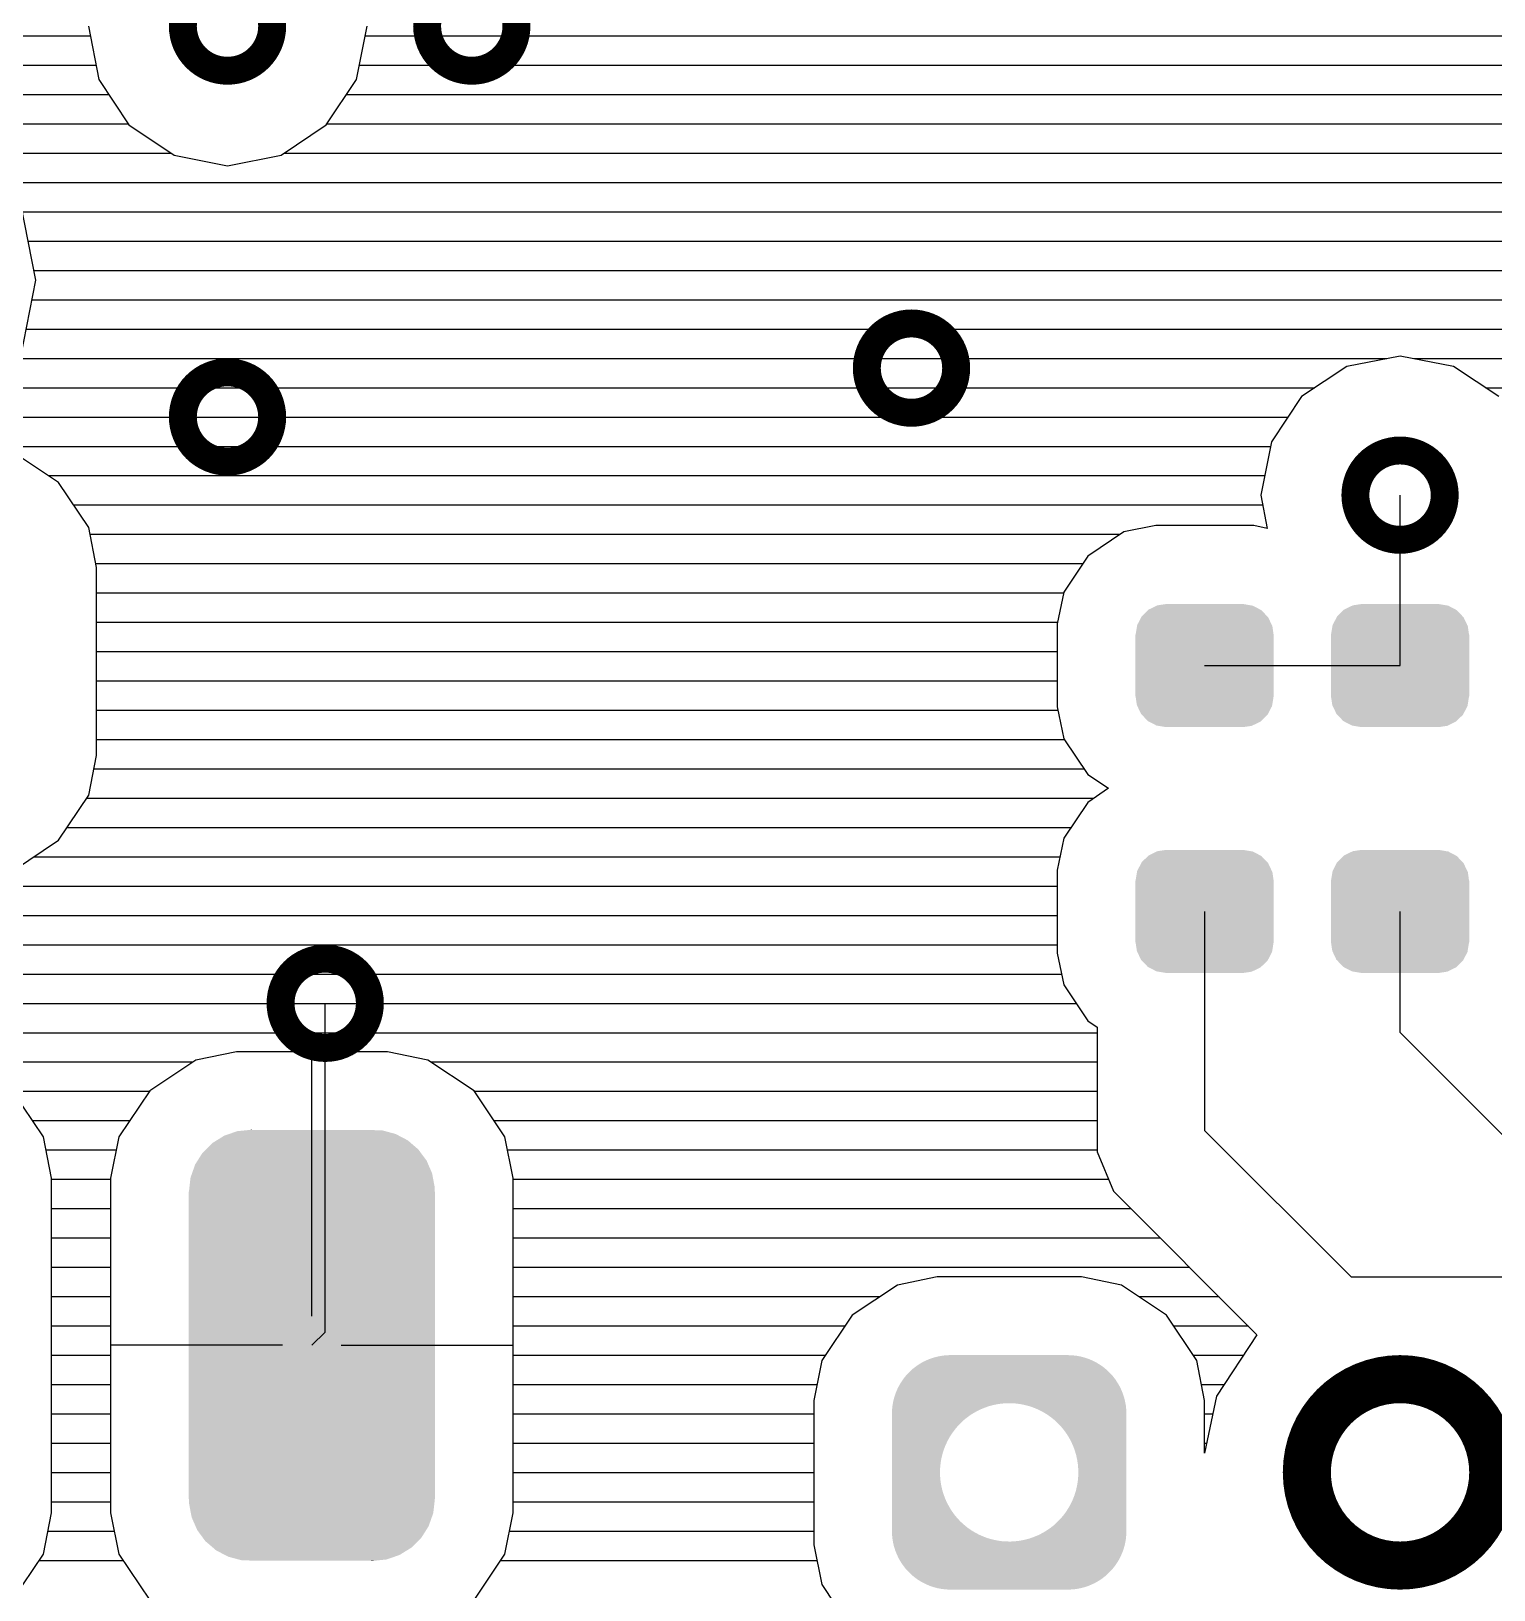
# Model space of a CAD drawing. Extents: x 295 to 953, y 10 to 290.
# Drawn here: x 762.37 to 781.38, y 96.03 to 116.29 of the extents above; entities that cross this region are included whole.
import ezdxf

# ---------------------------------------------------------------- set-up
doc = ezdxf.new("R2010")
doc.units = 0
doc.header["$LTSCALE"] = 5
doc.header["$MEASUREMENT"] = 0
doc.layers.get('0').update_dxf_attribs({"linetype": 'CONTINUOUS', "lineweight": 25})

msp = doc.modelspace()

# ---------------------------------------------------------------- linework, layer by layer
for p, q in [((763.109, 116.355), (763.246, 115.659)), ((766.594, 115.659), (766.731, 116.355)), ((763.134, 116.223), (742.575, 116.223)), ((784.851, 116.223), (766.705, 116.223)), ((763.21, 115.842), (742.499, 115.842)), ((785.08, 115.842), (766.629, 115.842)), ((763.246, 115.659), (763.637, 115.07)), ((766.202, 115.07), (766.594, 115.659)), ((763.373, 115.461), (760.726, 115.461)), ((785.501, 115.461), (766.467, 115.461)), ((763.632, 115.08), (761.371, 115.08)), ((763.637, 115.07), (764.226, 114.679)), ((765.613, 114.679), (766.202, 115.07)), ((785.938, 115.08), (766.207, 115.08)), ((764.191, 114.699), (761.793, 114.699)), ((764.226, 114.679), (764.917, 114.541)), ((764.917, 114.541), (765.613, 114.679)), ((785.887, 114.699), (765.649, 114.699)), ((785.887, 114.318), (762.047, 114.318)), ((762.428, 113.053), (762.23, 114.044)), ((784.048, 113.937), (762.25, 113.937)), ((783.114, 113.556), (762.326, 113.556)), ((762.23, 112.057), (762.428, 113.053)), ((782.763, 113.175), (762.403, 113.175)), ((782.54, 112.794), (762.377, 112.794)), ((782.463, 112.413), (762.301, 112.413)), ((779.984, 112.032), (762.215, 112.032)), ((780.157, 112.067), (779.466, 111.93)), ((780.853, 111.93), (780.157, 112.067)), ((782.438, 112.032), (780.335, 112.032)), ((779.466, 111.93), (778.877, 111.539)), ((781.442, 111.539), (780.853, 111.93)), ((779.05, 111.651), (761.961, 111.651)), ((782.514, 111.651), (781.27, 111.651)), ((778.877, 111.539), (778.486, 110.95)), ((778.699, 111.27), (761.707, 111.27)), ((778.476, 110.889), (761.732, 110.889)), ((762.723, 110.422), (762.138, 110.813)), ((778.486, 110.95), (778.349, 110.259)), ((778.399, 110.508), (762.59, 110.508)), ((763.114, 109.837), (762.723, 110.422)), ((778.349, 110.259), (778.43, 109.827)), ((780.157, 108.044), (780.157, 110.259)), ((778.374, 110.127), (762.916, 110.127)), ((763.215, 109.319), (763.114, 109.837)), ((776.982, 109.863), (776.566, 109.781)), ((778.257, 109.863), (776.982, 109.863)), ((778.43, 109.827), (778.257, 109.863)), ((776.52, 109.746), (763.129, 109.746)), ((776.566, 109.781), (776.098, 109.467)), ((776.098, 109.467), (775.788, 108.999)), ((776.032, 109.365), (763.205, 109.365)), ((763.215, 106.876), (763.215, 109.319)), ((775.783, 108.984), (763.215, 108.984)), ((775.788, 108.999), (775.702, 108.588)), ((775.707, 108.603), (763.215, 108.603)), ((775.702, 108.588), (775.702, 107.506)), ((775.702, 108.222), (763.215, 108.222)), ((777.617, 108.044), (780.157, 108.044)), ((775.702, 107.841), (763.215, 107.841)), ((775.712, 107.46), (763.215, 107.46)), ((775.702, 107.506), (775.788, 107.094)), ((775.793, 107.079), (763.215, 107.079)), ((775.788, 107.094), (776.098, 106.627)), ((763.114, 106.358), (763.215, 106.876)), ((776.047, 106.698), (763.18, 106.698)), ((776.098, 106.627), (776.367, 106.449)), ((762.723, 105.773), (763.114, 106.358)), ((776.367, 106.449), (776.098, 106.266)), ((776.174, 106.317), (763.088, 106.317)), ((776.098, 106.266), (775.788, 105.799)), ((762.138, 105.382), (762.723, 105.773)), ((775.88, 105.936), (762.834, 105.936)), ((775.788, 105.799), (775.702, 105.387)), ((775.738, 105.555), (762.397, 105.555)), ((775.702, 105.387), (775.702, 104.305)), ((775.702, 105.174), (717.419, 105.174)), ((775.702, 104.793), (717.419, 104.793)), ((777.617, 104.849), (777.617, 102.004)), ((780.157, 103.274), (780.157, 104.849)), ((775.702, 104.412), (717.419, 104.412)), ((775.702, 104.305), (775.788, 103.894)), ((775.758, 104.031), (717.419, 104.031)), ((775.788, 103.894), (776.098, 103.426)), ((775.946, 103.65), (717.419, 103.65)), ((766.187, 99.383), (766.187, 103.655)), ((776.098, 103.426), (776.22, 103.345)), ((776.22, 103.345), (776.22, 102.278)), ((776.22, 103.269), (717.419, 103.269)), ((782.062, 101.369), (780.157, 103.274)), ((764.506, 102.918), (763.906, 102.517)), ((765.034, 103.025), (764.506, 102.918)), ((766.995, 103.025), (765.034, 103.025)), ((766.014, 99.591), (766.014, 103.025)), ((767.523, 102.918), (766.995, 103.025)), ((768.123, 102.517), (767.523, 102.918)), ((764.465, 102.888), (761.564, 102.888)), ((776.22, 102.888), (767.564, 102.888)), ((762.524, 101.918), (762.123, 102.517)), ((763.901, 102.507), (762.128, 102.507)), ((763.906, 102.517), (763.505, 101.918)), ((768.524, 101.918), (768.123, 102.517)), ((776.22, 102.507), (768.128, 102.507)), ((763.647, 102.126), (762.382, 102.126)), ((776.22, 102.126), (768.382, 102.126)), ((776.22, 102.278), (776.22, 101.725)), ((762.631, 101.384), (762.524, 101.918)), ((763.505, 101.918), (763.398, 101.384)), ((768.631, 101.384), (768.524, 101.918)), ((777.617, 102.004), (779.522, 100.099)), ((763.469, 101.745), (762.56, 101.745)), ((776.22, 101.745), (768.559, 101.745)), ((776.22, 101.725), (776.433, 101.212)), ((762.631, 97.031), (762.631, 101.384)), ((763.398, 101.364), (762.631, 101.364)), ((763.398, 101.384), (763.398, 97.031)), ((768.631, 97.031), (768.631, 101.384)), ((776.373, 101.364), (768.631, 101.364)), ((776.433, 101.212), (778.298, 99.347)), ((763.398, 100.983), (762.631, 100.983)), ((776.662, 100.983), (768.631, 100.983)), ((763.398, 100.602), (762.631, 100.602)), ((777.043, 100.602), (768.631, 100.602)), ((763.398, 100.221), (762.631, 100.221)), ((777.424, 100.221), (768.631, 100.221)), ((774.142, 100.099), (773.624, 99.992)), ((776.017, 100.099), (774.142, 100.099)), ((776.535, 99.992), (776.017, 100.099)), ((779.522, 100.099), (787.777, 100.099)), ((773.624, 99.992), (773.035, 99.601)), ((777.124, 99.601), (776.535, 99.992)), ((763.398, 99.84), (762.631, 99.84)), ((773.396, 99.84), (768.631, 99.84)), ((777.805, 99.84), (776.764, 99.84)), ((773.035, 99.601), (772.644, 99.012)), ((777.516, 99.012), (777.124, 99.601)), ((763.398, 99.459), (762.631, 99.459)), ((766.014, 99.21), (766.187, 99.383)), ((772.944, 99.459), (768.631, 99.459)), ((778.186, 99.459), (777.216, 99.459)), ((778.298, 99.347), (777.77, 98.55)), ((763.398, 99.078), (762.631, 99.078)), ((765.633, 99.21), (763.398, 99.21)), ((766.395, 99.21), (768.631, 99.21)), ((772.69, 99.078), (768.631, 99.078)), ((778.125, 99.078), (777.47, 99.078)), ((772.644, 99.012), (772.537, 98.494)), ((777.617, 98.494), (777.516, 99.012)), ((763.398, 98.697), (762.631, 98.697)), ((772.583, 98.697), (768.631, 98.697)), ((777.866, 98.697), (777.576, 98.697)), ((772.537, 98.494), (772.537, 96.619)), ((777.77, 98.55), (777.617, 97.808)), ((777.617, 97.808), (777.617, 98.494)), ((763.398, 98.316), (762.631, 98.316)), ((772.537, 98.316), (768.631, 98.316)), ((777.724, 98.316), (777.617, 98.316)), ((763.398, 97.935), (762.631, 97.935)), ((772.537, 97.935), (768.631, 97.935)), ((777.648, 97.935), (777.617, 97.935)), ((763.398, 97.554), (762.631, 97.554)), ((772.537, 97.554), (768.631, 97.554)), ((762.524, 96.497), (762.631, 97.031)), ((763.398, 97.173), (762.631, 97.173)), ((763.398, 97.031), (763.505, 96.497)), ((768.524, 96.497), (768.631, 97.031)), ((772.537, 97.173), (768.631, 97.173)), ((763.444, 96.792), (762.585, 96.792)), ((772.537, 96.792), (768.585, 96.792)), ((762.123, 95.898), (762.524, 96.497)), ((763.505, 96.497), (763.906, 95.898)), ((768.123, 95.898), (768.524, 96.497)), ((772.537, 96.619), (772.644, 96.101)), ((763.561, 96.411), (762.469, 96.411)), ((772.583, 96.411), (768.468, 96.411)), ((772.644, 96.101), (773.035, 95.512))]:
    msp.add_line(p, q)
for points, const_width in [([(765.498, 116.355, -1), (764.337, 116.355, -1)], 0.363), ([(768.673, 116.355, -1), (767.512, 116.355, -1)], 0.363), ([(774.388, 111.91, -1), (773.227, 111.91, -1)], 0.363), ([(765.498, 111.275, -1), (764.337, 111.275, -1)], 0.363), ([(780.738, 110.259, -1), (779.577, 110.259, -1)], 0.363), ([(766.768, 103.655, -1), (765.607, 103.655, -1)], 0.363), ([(781.369, 97.559, -1), (778.946, 97.559, -1)], 0.625)]:
    msp.add_lwpolyline(points, format="xyb", close=True, dxfattribs=dict(const_width=const_width))
for points in [[(778.34, 108.772), (778.243, 108.823), (776.89, 108.772), (776.996, 108.823)], [(778.243, 108.823), (778.218, 108.827), (776.996, 108.823), (777.004, 108.827)], [(778.218, 108.827), (778.117, 108.844), (777.004, 108.827), (777.117, 108.844)], [(780.88, 108.772), (780.783, 108.823), (779.43, 108.772), (779.536, 108.823)], [(780.783, 108.823), (780.758, 108.827), (779.536, 108.823), (779.544, 108.827)], [(780.758, 108.827), (780.657, 108.844), (779.544, 108.827), (779.657, 108.844)], [(778.491, 108.571), (778.443, 108.672), (776.741, 108.571), (776.794, 108.672)], [(778.443, 108.672), (778.432, 108.683), (776.794, 108.672), (776.799, 108.683)], [(778.432, 108.683), (778.355, 108.764), (776.799, 108.683), (776.882, 108.764)], [(778.355, 108.764), (778.34, 108.772), (776.882, 108.764), (776.89, 108.772)], [(781.031, 108.571), (780.983, 108.672), (779.281, 108.571), (779.334, 108.672)], [(780.983, 108.672), (780.972, 108.683), (779.334, 108.672), (779.339, 108.683)], [(780.972, 108.683), (780.895, 108.764), (779.339, 108.683), (779.422, 108.764)], [(780.895, 108.764), (780.88, 108.772), (779.422, 108.764), (779.43, 108.772)], [(778.516, 107.643), (778.516, 108.445), (776.718, 107.643), (776.718, 108.445)], [(778.514, 108.445), (778.498, 108.558), (776.72, 108.445), (776.739, 108.558)], [(778.498, 108.558), (778.491, 108.571), (776.739, 108.558), (776.741, 108.571)], [(781.056, 107.643), (781.056, 108.445), (779.258, 107.643), (779.258, 108.445)], [(781.054, 108.445), (781.038, 108.558), (779.26, 108.445), (779.279, 108.558)], [(781.038, 108.558), (781.031, 108.571), (779.279, 108.558), (779.281, 108.571)], [(778.496, 107.53), (778.514, 107.643), (776.737, 107.53), (776.72, 107.643)], [(781.036, 107.53), (781.054, 107.643), (779.277, 107.53), (779.26, 107.643)], [(778.494, 107.518), (778.496, 107.53), (776.743, 107.518), (776.737, 107.53)], [(778.441, 107.416), (778.494, 107.518), (776.791, 107.416), (776.743, 107.518)], [(778.435, 107.405), (778.441, 107.416), (776.802, 107.405), (776.791, 107.416)], [(778.352, 107.324), (778.435, 107.405), (776.879, 107.324), (776.802, 107.405)], [(781.034, 107.518), (781.036, 107.53), (779.283, 107.518), (779.277, 107.53)], [(780.981, 107.416), (781.034, 107.518), (779.331, 107.416), (779.283, 107.518)], [(780.975, 107.405), (780.981, 107.416), (779.342, 107.405), (779.331, 107.416)], [(780.892, 107.324), (780.975, 107.405), (779.419, 107.324), (779.342, 107.405)], [(778.344, 107.316), (778.352, 107.324), (776.894, 107.316), (776.879, 107.324)], [(778.238, 107.265), (778.344, 107.316), (776.992, 107.265), (776.894, 107.316)], [(778.23, 107.261), (778.238, 107.265), (777.016, 107.261), (776.992, 107.265)], [(778.117, 107.244), (778.23, 107.261), (777.117, 107.244), (777.016, 107.261)], [(780.884, 107.316), (780.892, 107.324), (779.434, 107.316), (779.419, 107.324)], [(780.778, 107.265), (780.884, 107.316), (779.532, 107.265), (779.434, 107.316)], [(780.77, 107.261), (780.778, 107.265), (779.556, 107.261), (779.532, 107.265)], [(780.657, 107.244), (780.77, 107.261), (779.657, 107.244), (779.556, 107.261)], [(778.432, 105.488), (778.355, 105.569), (776.799, 105.488), (776.882, 105.569)], [(778.355, 105.569), (778.34, 105.577), (776.882, 105.569), (776.89, 105.577)], [(778.34, 105.577), (778.243, 105.628), (776.89, 105.577), (776.996, 105.628)], [(778.243, 105.628), (778.218, 105.632), (776.996, 105.628), (777.004, 105.632)], [(778.218, 105.632), (778.117, 105.649), (777.004, 105.632), (777.117, 105.649)], [(780.972, 105.488), (780.895, 105.569), (779.339, 105.488), (779.422, 105.569)], [(780.895, 105.569), (780.88, 105.577), (779.422, 105.569), (779.43, 105.577)], [(780.88, 105.577), (780.783, 105.628), (779.43, 105.577), (779.536, 105.628)], [(780.783, 105.628), (780.758, 105.632), (779.536, 105.628), (779.544, 105.632)], [(780.758, 105.632), (780.657, 105.649), (779.544, 105.632), (779.657, 105.649)], [(778.514, 105.25), (778.498, 105.363), (776.72, 105.25), (776.739, 105.363)], [(778.498, 105.363), (778.491, 105.375), (776.739, 105.363), (776.741, 105.375)], [(778.491, 105.375), (778.443, 105.477), (776.741, 105.375), (776.794, 105.477)], [(778.443, 105.477), (778.432, 105.488), (776.794, 105.477), (776.799, 105.488)], [(781.054, 105.25), (781.038, 105.363), (779.26, 105.25), (779.279, 105.363)], [(781.038, 105.363), (781.031, 105.375), (779.279, 105.363), (779.281, 105.375)], [(781.031, 105.375), (780.983, 105.477), (779.281, 105.375), (779.334, 105.477)], [(780.983, 105.477), (780.972, 105.488), (779.334, 105.477), (779.339, 105.488)], [(778.516, 104.447), (778.516, 105.25), (776.718, 104.447), (776.718, 105.25)], [(781.056, 104.447), (781.056, 105.25), (779.258, 104.447), (779.258, 105.25)], [(778.496, 104.335), (778.514, 104.447), (776.737, 104.335), (776.72, 104.447)], [(778.494, 104.322), (778.496, 104.335), (776.743, 104.322), (776.737, 104.335)], [(778.441, 104.22), (778.494, 104.322), (776.791, 104.22), (776.743, 104.322)], [(781.036, 104.335), (781.054, 104.447), (779.277, 104.335), (779.26, 104.447)], [(781.034, 104.322), (781.036, 104.335), (779.283, 104.322), (779.277, 104.335)], [(780.981, 104.22), (781.034, 104.322), (779.331, 104.22), (779.283, 104.322)], [(778.435, 104.21), (778.441, 104.22), (776.802, 104.21), (776.791, 104.22)], [(778.352, 104.129), (778.435, 104.21), (776.879, 104.129), (776.802, 104.21)], [(778.344, 104.121), (778.352, 104.129), (776.894, 104.121), (776.879, 104.129)], [(778.238, 104.07), (778.344, 104.121), (776.992, 104.07), (776.894, 104.121)], [(780.975, 104.21), (780.981, 104.22), (779.342, 104.21), (779.331, 104.22)], [(780.892, 104.129), (780.975, 104.21), (779.419, 104.129), (779.342, 104.21)], [(780.884, 104.121), (780.892, 104.129), (779.434, 104.121), (779.419, 104.129)], [(780.778, 104.07), (780.884, 104.121), (779.532, 104.07), (779.434, 104.121)], [(778.23, 104.066), (778.238, 104.07), (777.016, 104.066), (776.992, 104.07)], [(778.117, 104.049), (778.23, 104.066), (777.117, 104.049), (777.016, 104.066)], [(780.77, 104.066), (780.778, 104.07), (779.556, 104.066), (779.532, 104.07)], [(780.657, 104.049), (780.77, 104.066), (779.657, 104.049), (779.556, 104.066)], [(767.262, 101.873), (767.146, 101.934), (764.776, 101.873), (764.874, 101.934)], [(767.146, 101.934), (767.102, 101.957), (764.874, 101.934), (764.94, 101.957)], [(767.102, 101.957), (766.968, 101.993), (764.94, 101.957), (765.044, 101.993)], [(766.968, 101.993), (766.928, 102.003), (765.044, 101.993), (765.144, 102.003)], [(766.928, 102.003), (766.748, 102.009), (765.144, 102.003), (765.2, 102.009)], [(765.279, 102.009), (765.223, 102.011), (765.2, 102.009), (765.223, 102.011)], [(767.505, 101.611), (767.43, 101.712), (764.529, 101.611), (764.593, 101.712)], [(767.43, 101.712), (767.398, 101.756), (764.593, 101.712), (764.637, 101.756)], [(767.398, 101.756), (767.301, 101.839), (764.637, 101.756), (764.721, 101.839)], [(767.301, 101.839), (767.262, 101.873), (764.721, 101.839), (764.776, 101.873)], [(767.577, 101.446), (767.527, 101.56), (764.457, 101.446), (764.497, 101.56)], [(767.527, 101.56), (767.505, 101.611), (764.497, 101.56), (764.529, 101.611)], [(767.61, 101.269), (767.587, 101.39), (764.423, 101.269), (764.437, 101.39)], [(767.587, 101.39), (767.577, 101.446), (764.437, 101.39), (764.457, 101.446)], [(767.615, 97.211), (767.615, 101.209), (764.414, 97.211), (764.414, 101.209)], [(767.612, 101.212), (767.61, 101.269), (764.417, 101.212), (764.423, 101.269)], [(767.612, 101.209), (767.612, 101.212), (764.417, 101.209), (764.417, 101.212)], [(776.059, 99.051), (776.03, 99.058), (774.097, 99.051), (774.122, 99.058)], [(776.03, 99.058), (776.005, 99.065), (774.122, 99.058), (774.152, 99.065)], [(776.005, 99.065), (775.975, 99.07), (774.152, 99.065), (774.176, 99.07)], [(775.975, 99.07), (775.95, 99.075), (774.176, 99.07), (774.208, 99.075)], [(775.95, 99.075), (775.918, 99.078), (774.208, 99.075), (774.231, 99.078)], [(775.918, 99.078), (775.895, 99.081), (774.231, 99.078), (774.266, 99.081)], [(775.895, 99.081), (775.854, 99.082), (774.266, 99.081), (774.287, 99.082)], [(775.854, 99.082), (775.839, 99.083), (774.287, 99.082), (774.315, 99.083)], [(776.388, 98.85), (776.367, 98.869), (773.767, 98.85), (773.786, 98.869)], [(776.367, 98.869), (776.347, 98.889), (773.786, 98.869), (773.808, 98.889)], [(776.347, 98.889), (776.326, 98.907), (773.808, 98.889), (773.827, 98.907)], [(776.326, 98.907), (776.305, 98.924), (773.827, 98.907), (773.85, 98.924)], [(776.305, 98.924), (776.282, 98.941), (773.85, 98.924), (773.872, 98.941)], [(776.282, 98.941), (776.259, 98.957), (773.872, 98.941), (773.896, 98.957)], [(776.259, 98.957), (776.235, 98.971), (773.896, 98.957), (773.918, 98.971)], [(776.235, 98.971), (776.212, 98.986), (773.918, 98.971), (773.943, 98.986)], [(776.212, 98.986), (776.187, 98.999), (773.943, 98.986), (773.966, 98.999)], [(776.187, 98.999), (776.162, 99.011), (773.966, 98.999), (773.993, 99.011)], [(776.162, 99.011), (776.136, 99.022), (773.993, 99.011), (774.017, 99.022)], [(776.136, 99.022), (776.111, 99.033), (774.017, 99.022), (774.044, 99.033)], [(776.111, 99.033), (776.084, 99.042), (774.044, 99.033), (774.069, 99.042)], [(776.084, 99.042), (776.059, 99.051), (774.069, 99.042), (774.097, 99.051)], [(776.529, 98.644), (776.517, 98.67), (773.625, 98.644), (773.638, 98.67)], [(776.517, 98.67), (776.503, 98.694), (773.638, 98.67), (773.651, 98.694)], [(776.503, 98.694), (776.489, 98.718), (773.651, 98.694), (773.665, 98.718)], [(776.489, 98.718), (776.474, 98.741), (773.665, 98.718), (773.68, 98.741)], [(776.474, 98.741), (776.459, 98.765), (773.68, 98.741), (773.696, 98.765)], [(776.459, 98.765), (776.442, 98.787), (773.696, 98.765), (773.712, 98.787)], [(776.442, 98.787), (776.425, 98.809), (773.712, 98.787), (773.73, 98.809)], [(776.425, 98.809), (776.406, 98.829), (773.73, 98.809), (773.747, 98.829)], [(776.406, 98.829), (776.388, 98.85), (773.747, 98.829), (773.767, 98.85)], [(774.876, 98.435), (774.935, 98.447), (773.562, 98.435), (773.564, 98.447)], [(774.935, 98.447), (774.995, 98.454), (773.564, 98.447), (773.565, 98.454)], [(774.995, 98.454), (775.055, 98.458), (773.565, 98.454), (773.566, 98.458)], [(776.588, 98.46), (776.582, 98.487), (773.566, 98.46), (773.571, 98.487)], [(776.589, 98.458), (776.588, 98.46), (773.566, 98.458), (773.566, 98.46)], [(776.582, 98.487), (776.576, 98.514), (773.571, 98.487), (773.579, 98.514)], [(776.576, 98.514), (776.568, 98.54), (773.579, 98.514), (773.585, 98.54)], [(776.568, 98.54), (776.56, 98.567), (773.585, 98.54), (773.595, 98.567)], [(776.56, 98.567), (776.55, 98.593), (773.595, 98.567), (773.603, 98.593)], [(776.55, 98.593), (776.54, 98.619), (773.603, 98.593), (773.614, 98.619)], [(776.54, 98.619), (776.529, 98.644), (773.614, 98.619), (773.625, 98.644)], [(776.589, 98.457), (776.589, 98.458), (775.116, 98.457), (775.055, 98.458)], [(776.589, 98.453), (776.589, 98.457), (775.176, 98.453), (775.116, 98.457)], [(776.591, 98.444), (776.589, 98.453), (775.236, 98.444), (775.176, 98.453)], [(774.6, 98.321), (774.65, 98.35), (773.553, 98.321), (773.554, 98.35)], [(774.598, 98.32), (774.6, 98.321), (773.553, 98.32), (773.553, 98.321)], [(774.548, 98.286), (774.598, 98.32), (773.553, 98.286), (773.553, 98.32)], [(774.5, 98.249), (774.548, 98.286), (773.553, 98.249), (773.553, 98.286)], [(774.455, 98.208), (774.5, 98.249), (773.553, 98.208), (773.553, 98.249)], [(774.65, 98.35), (774.703, 98.377), (773.554, 98.35), (773.555, 98.377)], [(774.704, 98.377), (774.76, 98.4), (773.555, 98.377), (773.558, 98.4)], [(774.76, 98.4), (774.817, 98.42), (773.558, 98.4), (773.56, 98.42)], [(774.817, 98.42), (774.863, 98.432), (773.56, 98.42), (773.561, 98.432)], [(774.863, 98.432), (774.876, 98.435), (773.561, 98.432), (773.562, 98.435)], [(776.593, 98.431), (776.591, 98.444), (775.295, 98.431), (775.236, 98.444)], [(776.595, 98.415), (776.593, 98.431), (775.353, 98.415), (775.295, 98.431)], [(776.596, 98.405), (776.595, 98.415), (775.381, 98.405), (775.353, 98.415)], [(776.597, 98.394), (776.596, 98.405), (775.41, 98.394), (775.381, 98.405)], [(776.599, 98.37), (776.597, 98.394), (775.465, 98.37), (775.41, 98.394)], [(776.601, 98.349), (776.599, 98.37), (775.505, 98.349), (775.465, 98.37)], [(776.601, 98.342), (776.601, 98.349), (775.519, 98.342), (775.505, 98.349)], [(776.601, 98.321), (776.601, 98.342), (775.554, 98.321), (775.519, 98.342)], [(776.601, 98.311), (776.601, 98.321), (775.57, 98.311), (775.554, 98.321)], [(776.601, 98.276), (776.601, 98.311), (775.62, 98.276), (775.57, 98.311)], [(776.601, 98.238), (776.601, 98.276), (775.667, 98.238), (775.62, 98.276)], [(774.413, 98.165), (774.455, 98.208), (773.553, 98.165), (773.553, 98.208)], [(774.374, 98.119), (774.413, 98.165), (773.553, 98.119), (773.553, 98.165)], [(774.338, 98.07), (774.374, 98.119), (773.553, 98.07), (773.553, 98.119)], [(774.305, 98.02), (774.338, 98.07), (773.553, 98.02), (773.553, 98.07)], [(776.601, 98.197), (776.601, 98.238), (775.711, 98.197), (775.667, 98.238)], [(776.601, 98.153), (776.601, 98.197), (775.752, 98.153), (775.711, 98.197)], [(776.601, 98.106), (776.601, 98.153), (775.791, 98.106), (775.752, 98.153)], [(776.601, 98.057), (776.601, 98.106), (775.826, 98.057), (775.791, 98.106)], [(776.601, 98.005), (776.601, 98.057), (775.858, 98.005), (775.826, 98.057)], [(774.276, 97.967), (774.305, 98.02), (773.553, 97.967), (773.553, 98.02)], [(774.25, 97.912), (774.276, 97.967), (773.553, 97.912), (773.553, 97.967)], [(774.228, 97.856), (774.25, 97.912), (773.553, 97.856), (773.553, 97.912)], [(774.21, 97.798), (774.228, 97.856), (773.553, 97.798), (773.553, 97.856)], [(776.601, 97.952), (776.601, 98.005), (775.886, 97.952), (775.858, 98.005)], [(776.601, 97.897), (776.601, 97.952), (775.91, 97.897), (775.886, 97.952)], [(776.601, 97.84), (776.601, 97.897), (775.931, 97.84), (775.91, 97.897)], [(776.601, 97.782), (776.601, 97.84), (775.948, 97.782), (775.931, 97.84)], [(774.196, 97.739), (774.21, 97.798), (773.553, 97.739), (773.553, 97.798)], [(774.186, 97.68), (774.196, 97.739), (773.553, 97.68), (773.553, 97.739)], [(774.18, 97.619), (774.186, 97.68), (773.553, 97.619), (773.553, 97.68)], [(776.601, 97.723), (776.601, 97.782), (775.961, 97.723), (775.948, 97.782)], [(776.601, 97.663), (776.601, 97.723), (775.97, 97.663), (775.961, 97.723)], [(776.601, 97.603), (776.601, 97.663), (775.975, 97.603), (775.97, 97.663)], [(774.178, 97.559), (774.18, 97.619), (773.553, 97.559), (773.553, 97.619)], [(774.179, 97.515), (774.178, 97.559), (773.553, 97.515), (773.553, 97.559)], [(774.184, 97.455), (774.179, 97.515), (773.553, 97.455), (773.553, 97.515)], [(774.193, 97.395), (774.184, 97.455), (773.553, 97.395), (773.553, 97.455)], [(776.601, 97.379), (776.601, 97.438), (775.958, 97.379), (775.968, 97.438)], [(776.601, 97.438), (776.601, 97.499), (775.968, 97.438), (775.974, 97.499)], [(776.601, 97.499), (776.601, 97.559), (775.974, 97.499), (775.976, 97.559)], [(776.601, 97.559), (776.601, 97.603), (775.976, 97.559), (775.975, 97.603)], [(774.206, 97.336), (774.193, 97.395), (773.553, 97.336), (773.553, 97.395)], [(774.223, 97.278), (774.206, 97.336), (773.553, 97.278), (773.553, 97.336)], [(774.244, 97.221), (774.223, 97.278), (773.553, 97.221), (773.553, 97.278)], [(776.601, 97.206), (776.601, 97.262), (775.904, 97.206), (775.926, 97.262)], [(776.601, 97.262), (776.601, 97.32), (775.926, 97.262), (775.944, 97.32)], [(776.601, 97.32), (776.601, 97.379), (775.944, 97.32), (775.958, 97.379)], [(767.612, 97.208), (767.612, 97.211), (764.417, 97.208), (764.417, 97.211)], [(767.606, 97.151), (767.612, 97.208), (764.419, 97.151), (764.417, 97.208)], [(767.592, 97.03), (767.606, 97.151), (764.441, 97.03), (764.419, 97.151)], [(767.572, 96.974), (767.592, 97.03), (764.452, 96.974), (764.441, 97.03)], [(774.268, 97.166), (774.244, 97.221), (773.553, 97.166), (773.553, 97.221)], [(774.297, 97.113), (774.268, 97.166), (773.553, 97.113), (773.553, 97.166)], [(774.328, 97.061), (774.297, 97.113), (773.553, 97.061), (773.553, 97.113)], [(774.363, 97.012), (774.328, 97.061), (773.553, 97.012), (773.553, 97.061)], [(776.601, 96.999), (776.601, 97.048), (775.781, 96.999), (775.817, 97.048)], [(776.601, 97.048), (776.601, 97.098), (775.817, 97.048), (775.849, 97.098)], [(776.601, 97.098), (776.601, 97.151), (775.849, 97.098), (775.879, 97.151)], [(776.601, 97.151), (776.601, 97.206), (775.879, 97.151), (775.904, 97.206)], [(767.532, 96.86), (767.572, 96.974), (764.502, 96.86), (764.452, 96.974)], [(767.5, 96.809), (767.532, 96.86), (764.524, 96.809), (764.502, 96.86)], [(774.402, 96.965), (774.363, 97.012), (773.553, 96.965), (773.553, 97.012)], [(774.443, 96.921), (774.402, 96.965), (773.553, 96.921), (773.553, 96.965)], [(774.488, 96.88), (774.443, 96.921), (773.553, 96.88), (773.553, 96.921)], [(774.534, 96.842), (774.488, 96.88), (773.553, 96.842), (773.553, 96.88)], [(774.584, 96.807), (774.534, 96.842), (773.553, 96.807), (773.553, 96.842)], [(776.601, 96.798), (776.601, 96.832), (775.556, 96.798), (775.607, 96.832)], [(776.601, 96.832), (776.601, 96.869), (775.607, 96.832), (775.654, 96.869)], [(776.601, 96.869), (776.601, 96.91), (775.654, 96.869), (775.699, 96.91)], [(776.601, 96.91), (776.601, 96.953), (775.699, 96.91), (775.741, 96.953)], [(776.601, 96.953), (776.601, 96.999), (775.741, 96.953), (775.781, 96.999)], [(767.436, 96.708), (767.5, 96.809), (764.598, 96.708), (764.524, 96.809)], [(767.392, 96.664), (767.436, 96.708), (764.631, 96.664), (764.598, 96.708)], [(767.308, 96.581), (767.392, 96.664), (764.728, 96.581), (764.631, 96.664)], [(774.601, 96.797), (774.584, 96.807), (773.553, 96.797), (773.553, 96.807)], [(774.635, 96.776), (774.601, 96.797), (773.554, 96.776), (773.553, 96.797)], [(774.649, 96.769), (774.635, 96.776), (773.554, 96.769), (773.554, 96.776)], [(774.689, 96.748), (774.649, 96.769), (773.555, 96.748), (773.554, 96.769)], [(774.744, 96.724), (774.689, 96.748), (773.557, 96.724), (773.555, 96.748)], [(774.773, 96.713), (774.744, 96.724), (773.558, 96.713), (773.557, 96.724)], [(774.801, 96.703), (774.773, 96.713), (773.559, 96.703), (773.558, 96.713)], [(774.859, 96.687), (774.801, 96.703), (773.562, 96.687), (773.559, 96.703)], [(774.919, 96.674), (774.859, 96.687), (773.564, 96.674), (773.562, 96.687)], [(774.978, 96.665), (774.919, 96.674), (773.565, 96.665), (773.564, 96.674)], [(775.039, 96.661), (774.978, 96.665), (773.566, 96.661), (773.565, 96.665)], [(775.099, 96.66), (775.039, 96.661), (773.566, 96.66), (773.566, 96.661)], [(776.588, 96.658), (776.588, 96.66), (773.566, 96.658), (773.566, 96.66)], [(776.583, 96.631), (776.588, 96.658), (773.572, 96.631), (773.566, 96.658)], [(776.576, 96.604), (776.583, 96.631), (773.578, 96.604), (773.572, 96.631)], [(776.588, 96.66), (776.589, 96.664), (775.099, 96.66), (775.159, 96.664)], [(776.589, 96.664), (776.59, 96.671), (775.159, 96.664), (775.219, 96.671)], [(776.59, 96.671), (776.592, 96.683), (775.219, 96.671), (775.279, 96.683)], [(776.592, 96.683), (776.593, 96.686), (775.279, 96.683), (775.291, 96.686)], [(776.593, 96.686), (776.594, 96.698), (775.291, 96.686), (775.337, 96.698)], [(776.594, 96.698), (776.596, 96.718), (775.337, 96.698), (775.394, 96.718)], [(776.596, 96.718), (776.599, 96.741), (775.394, 96.718), (775.45, 96.741)], [(776.599, 96.741), (776.599, 96.741), (775.45, 96.741), (775.451, 96.741)], [(776.599, 96.741), (776.6, 96.768), (775.451, 96.741), (775.504, 96.768)], [(776.6, 96.768), (776.601, 96.797), (775.504, 96.768), (775.554, 96.797)], [(776.601, 96.797), (776.601, 96.798), (775.554, 96.797), (775.556, 96.798)], [(767.253, 96.547), (767.308, 96.581), (764.767, 96.547), (764.728, 96.581)], [(767.155, 96.486), (767.253, 96.547), (764.883, 96.486), (764.767, 96.547)], [(767.089, 96.463), (767.155, 96.486), (764.927, 96.463), (764.883, 96.486)], [(766.985, 96.427), (767.089, 96.463), (765.061, 96.427), (764.927, 96.463)], [(766.886, 96.417), (766.985, 96.427), (765.101, 96.417), (765.061, 96.427)], [(776.569, 96.578), (776.576, 96.604), (773.586, 96.578), (773.578, 96.604)], [(776.56, 96.551), (776.569, 96.578), (773.594, 96.551), (773.586, 96.578)], [(776.551, 96.525), (776.56, 96.551), (773.604, 96.525), (773.594, 96.551)], [(776.54, 96.499), (776.551, 96.525), (773.614, 96.499), (773.604, 96.525)], [(776.529, 96.474), (776.54, 96.499), (773.626, 96.474), (773.614, 96.499)], [(776.516, 96.448), (776.529, 96.474), (773.638, 96.448), (773.626, 96.474)], [(776.504, 96.424), (776.516, 96.448), (773.651, 96.424), (773.638, 96.448)], [(776.489, 96.4), (776.504, 96.424), (773.665, 96.4), (773.651, 96.424)], [(766.83, 96.411), (766.886, 96.417), (765.281, 96.411), (765.101, 96.417)], [(766.806, 96.408), (766.83, 96.411), (766.806, 96.408), (766.748, 96.411)], [(776.475, 96.377), (776.489, 96.4), (773.68, 96.377), (773.665, 96.4)], [(776.458, 96.353), (776.475, 96.377), (773.696, 96.353), (773.68, 96.377)], [(776.442, 96.331), (776.458, 96.353), (773.713, 96.331), (773.696, 96.353)], [(776.424, 96.309), (776.442, 96.331), (773.73, 96.309), (773.713, 96.331)], [(776.407, 96.289), (776.424, 96.309), (773.748, 96.289), (773.73, 96.309)], [(776.387, 96.268), (776.407, 96.289), (773.767, 96.268), (773.748, 96.289)], [(776.368, 96.249), (776.387, 96.268), (773.787, 96.249), (773.767, 96.268)], [(776.347, 96.229), (776.368, 96.249), (773.807, 96.229), (773.787, 96.249)], [(776.327, 96.211), (776.347, 96.229), (773.828, 96.211), (773.807, 96.229)], [(776.304, 96.194), (776.327, 96.211), (773.85, 96.194), (773.828, 96.211)], [(776.283, 96.177), (776.304, 96.194), (773.872, 96.177), (773.85, 96.194)], [(776.259, 96.161), (776.283, 96.177), (773.895, 96.161), (773.872, 96.177)], [(776.236, 96.147), (776.259, 96.161), (773.919, 96.147), (773.895, 96.161)], [(776.211, 96.132), (776.236, 96.147), (773.942, 96.132), (773.919, 96.147)], [(776.188, 96.119), (776.211, 96.132), (773.968, 96.119), (773.942, 96.132)], [(776.161, 96.107), (776.188, 96.119), (773.992, 96.107), (773.968, 96.119)], [(776.137, 96.096), (776.161, 96.107), (774.018, 96.096), (773.992, 96.107)], [(776.11, 96.085), (776.137, 96.096), (774.043, 96.085), (774.018, 96.096)], [(776.085, 96.076), (776.11, 96.085), (774.07, 96.076), (774.043, 96.085)], [(776.057, 96.067), (776.085, 96.076), (774.096, 96.067), (774.07, 96.076)], [(776.032, 96.06), (776.057, 96.067), (774.124, 96.06), (774.096, 96.067)], [(776.002, 96.053), (776.032, 96.06), (774.149, 96.053), (774.124, 96.06)], [(775.978, 96.048), (776.002, 96.053), (774.179, 96.048), (774.149, 96.053)], [(775.947, 96.043), (775.978, 96.048), (774.204, 96.043), (774.179, 96.048)], [(775.923, 96.04), (775.947, 96.043), (774.236, 96.04), (774.204, 96.043)], [(775.888, 96.037), (775.923, 96.04), (774.26, 96.037), (774.236, 96.04)], [(775.867, 96.036), (775.888, 96.037), (774.301, 96.036), (774.26, 96.037)], [(775.839, 96.035), (775.867, 96.036), (774.315, 96.035), (774.301, 96.036)]]:
    msp.add_solid(points)

doc.saveas('drawing.dxf')
